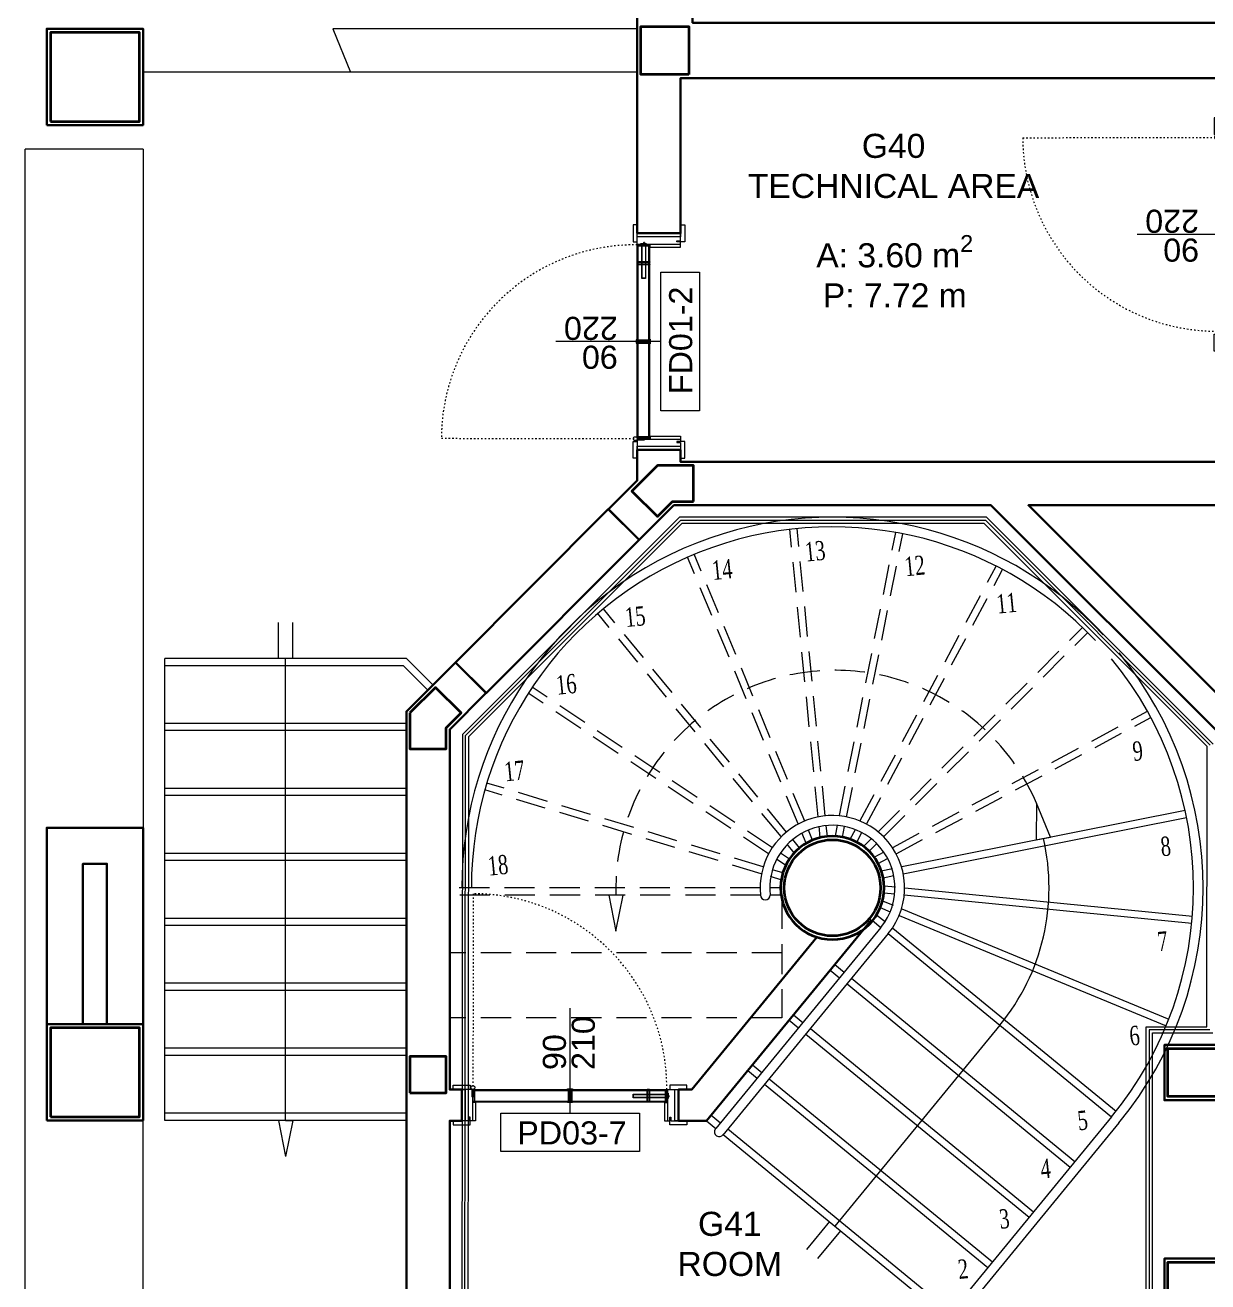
# Model space of a CAD drawing. Header units: centimetres. Extents: x 118932 to 154602, y -32682 to -23521.
# Drawn here: x 131664 to 132156, y -29558 to -29035 of the extents above; entities that cross this region are included whole.
import ezdxf

# ---------------------------------------------------------------- set-up
doc = ezdxf.new("R2010")
doc.units = ezdxf.units.CM
doc.header["$LTSCALE"] = 50
doc.header["$MEASUREMENT"] = 0
doc.linetypes.add('ACAD_ISO03W100', pattern=[30, 12, -18])
doc.linetypes.add('IMPORT-HIDDEN _11_', pattern=[3.75, 2.5, -1.25])
for name, color, linetype, lineweight, true_color in [('GEN_00_BL_Yazı', 7, 'Continuous', 0, 0x4f5250), ('GEN_00_BL_Ölçü Dış', 7, 'Continuous', 5, 0x766a5e), ('GEN_01_TA_Kolon', 7, 'Continuous', 35, 0xd05d28), ('GEN_01_TA_Merdiven', 7, 'Continuous', 13, 0x816183), ('GEN_02_TF_Kapı', 7, 'Continuous', 9, 0x4a3526), ('GEN_05_ML_Ahşap', 7, 'Continuous', 9, 0x745e3d), ('GEN_05_ML_Alçıpan_giydirme', 7, 'Continuous', 18, 0x7ebab5), ('GEN_06_GR_İnce', 7, 'Continuous', 13, 0xb0b0a9), ('KALACAK DUVARLAR', 7, 'Continuous', 30, 0x005387), ('ÖRÜLECEK DUVARLAR', 7, 'Continuous', 30, 0xfaca30)]:
    doc.layers.add(name, color=color, linetype=linetype, lineweight=lineweight, true_color=true_color)
doc.styles.add('ARIAL', font='arial.ttf')
doc.styles.add('arial_1_18', font='arial.ttf', dxfattribs={"height": 0.2})
doc.styles.add('Times', font='times.ttf', dxfattribs={"width": 0.7})

# ---------------------------------------------------------------- blocks, each defined once
blk = doc.blocks.new('A$C2D1B6976')
at = {"layer": 'GEN_01_TA_Merdiven', "linetype": 'IMPORT-HIDDEN _11_', "ltscale": 0.1}
for p, q in [((26460.89, 9105.36), (26449.13, 9224.79)), ((26463.87, 9105.65), (26452.11, 9225.08)), ((26469.73, 9105.81), (26493.14, 9223.51)), ((26472.67, 9105.22), (26496.08, 9222.92)), ((26452.56, 9102.37), (26406.64, 9213.24)), ((26455.33, 9103.51), (26409.41, 9214.39)), ((26478.25, 9103.56), (26534.88, 9209.51)), ((26480.97, 9102.27), (26537.53, 9208.09)), ((26445.46, 9097.08), (26369.33, 9189.85)), ((26447.78, 9098.99), (26371.65, 9191.75)), ((26485.81, 9099.03), (26570.77, 9183.99)), ((26488.03, 9097.01), (26572.89, 9181.87)), ((26440.2, 9089.97), (26340.42, 9156.64)), ((26441.87, 9092.46), (26342.09, 9159.14)), ((26491.86, 9092.58), (26597.7, 9149.16)), ((26493.27, 9089.94), (26599.11, 9146.51)), ((26438.11, 9084.5), (26323.27, 9119.34)), ((26437.23, 9081.63), (26322.44, 9116.54)), ((26474.21, 9095.99), (26476.34, 9099.99)), ((26476.95, 9094.76), (26479.07, 9098.73)), ((26436.81, 9075.8), (26307.81, 9075.8)), ((26436.96, 9072.8), (26307.81, 9072.8)), ((26445.81, 9071.19), (26445.81, 9021.79)), ((26445.81, 9048.79), (26307.81, 9048.79)), ((26445.81, 9021.79), (26307.81, 9021.79))]:
    blk.add_line(p, q, dxfattribs=at)
at = {"layer": 'GEN_01_TA_Merdiven'}
for p, q in [((26236.62, 9171.12), (26236.62, 9186.12)), ((26242.62, 9171.12), (26242.62, 9186.12)), ((26289.8, 9171.12), (26189.43, 9171.12)), ((26288.56, 9168.12), (26189.43, 9168.12)), ((26239.62, 8979.1), (26239.62, 9171.12)), ((26288.56, 9168.12), (26298.68, 9157.99)), ((26289.8, 9171.12), (26300.8, 9160.12)), ((26289.8, 9144.11), (26189.43, 9144.11)), ((26289.8, 9141.11), (26189.43, 9141.11)), ((26289.8, 9117.11), (26189.43, 9117.11)), ((26289.8, 9114.11), (26189.43, 9114.11)), ((26495.66, 9084.59), (26613.36, 9108)), ((26496.24, 9081.65), (26613.94, 9105.06)), ((26455.9, 9094.32), (26454.09, 9098.67)), ((26458.59, 9095.66), (26456.86, 9099.82)), ((26461.74, 9096.69), (26461.28, 9101.38)), ((26464.71, 9097.19), (26464.27, 9101.67)), ((26468.03, 9097.26), (26468.95, 9101.88)), ((26471.01, 9096.88), (26471.89, 9101.3)), ((26450.99, 9090.35), (26448, 9093.99)), ((26453.17, 9092.42), (26450.32, 9095.9)), ((26479.75, 9092.97), (26482.96, 9096.18)), ((26482.02, 9091), (26485.2, 9094.18)), ((26488.03, 9097.01), (26488.49, 9097.47)), ((26289.8, 9090.11), (26189.43, 9090.11)), ((26447.45, 9085.13), (26443.53, 9087.75)), ((26448.94, 9087.74), (26445.2, 9090.24)), ((26484.18, 9088.48), (26488.33, 9090.7)), ((26485.78, 9085.93), (26489.75, 9088.05)), ((26289.8, 9087.11), (26189.43, 9087.11)), ((26446.24, 9082.04), (26441.93, 9083.34)), ((26487.11, 9082.89), (26491.73, 9083.81)), ((26445.85, 9079.02), (26441.06, 9080.47)), ((26487.9, 9079.99), (26492.32, 9080.87)), ((26445.31, 9075.8), (26440.81, 9075.8)), ((26445.52, 9072.8), (26440.81, 9072.8)), ((26488.21, 9073.69), (26492.69, 9073.25)), ((26488.3, 9076.69), (26492.99, 9076.23)), ((26496.67, 9072.85), (26616.1, 9061.09)), ((26496.97, 9075.84), (26616.4, 9064.08)), ((26486.68, 9067.57), (26490.84, 9065.85)), ((26487.63, 9070.42), (26491.99, 9068.62)), ((26495.68, 9067.09), (26606.55, 9021.16)), ((26289.8, 9063.11), (26189.43, 9063.11)), ((26483.44, 9062.16), (26486.91, 9059.3)), ((26485.18, 9064.61), (26488.82, 9061.62)), ((26494.53, 9064.31), (26605.41, 9018.39)), ((26289.8, 9060.11), (26189.43, 9060.11)), ((26486.91, 9059.3), (26418.4, 8975.81)), ((26490.01, 9056.76), (26421.24, 8972.97)), ((26490.01, 9056.76), (26582.77, 8980.63)), ((26491.91, 9059.08), (26584.68, 8982.95)), ((26465.92, 9041.6), (26469.79, 9038.43)), ((26467.82, 9043.92), (26471.69, 9040.75)), ((26289.8, 9036.11), (26189.43, 9036.11)), ((26472.88, 9035.89), (26565.64, 8959.76)), ((26474.78, 9038.21), (26567.55, 8962.08)), ((26289.8, 9033.11), (26189.43, 9033.11)), ((26448.79, 9020.73), (26452.66, 9017.56)), ((26450.69, 9023.05), (26454.56, 9019.87)), ((26455.75, 9015.02), (26548.51, 8938.89)), ((26457.65, 9017.34), (26550.42, 8941.2)), ((26536.39, 9018.7), (26467.87, 8935.21)), ((26289.8, 9009.11), (26189.43, 9009.11)), ((26289.8, 9006.11), (26189.43, 9006.11)), ((26431.66, 8999.85), (26435.53, 8996.68)), ((26433.56, 9002.17), (26437.43, 8999)), ((26438.62, 8994.14), (26531.38, 8918.01)), ((26440.52, 8996.46), (26533.29, 8920.33)), ((26289.8, 8982.11), (26189.43, 8982.11)), ((26289.8, 8979.1), (26189.43, 8979.1)), ((26414.53, 8978.98), (26418.4, 8975.81)), ((26416.43, 8981.3), (26420.3, 8978.13)), ((26582.77, 8980.63), (26514.26, 8897.14)), ((26585.87, 8978.09), (26517.1, 8894.3)), ((26421.49, 8973.27), (26514.26, 8897.14)), ((26423.39, 8975.59), (26516.16, 8899.46)), ((26465.55, 8937.11), (26456.04, 8925.51)), ((26470.19, 8933.3), (26460.67, 8921.71))]:
    blk.add_line(p, q, dxfattribs=at)
for points in [[(26551.51, 9095.7), (26557.4, 9096.87), (26551.58, 9111.01)], [(26379.86, 9072.8), (26373.86, 9072.8), (26376.81, 9057.79)]]:
    blk.add_lwpolyline(points, close=True, dxfattribs=at)
for points in [[(26239.62, 8979.1), (26236.62, 8979.1), (26239.62, 8964.1)], [(26239.62, 8979.1), (26242.62, 8979.1), (26239.62, 8964.1)]]:
    blk.add_lwpolyline(points, dxfattribs=at)
for centre, radius, start, end in [((26466.82, 9075.8), 154.01, 43.0765, 180), ((26466.82, 9075.8), 150.01, 43.2136, 180), ((26466.82, 9075.8), 154.01, 320.625, 39.3493), ((26466.82, 9075.8), 150.01, 320.625, 39.3866), ((26466.78, 9075.87), 29.97, 45.0006, 185.8963), ((26466.82, 9075.8), 26, 45, 186.5921), ((26466.82, 9075.8), 26, 320.625, 46.2695), ((26466.82, 9075.8), 30, 320.625, 45.1538), ((26466.82, 9075.8), 90.01, 320.625, 13.1602), ((26438.97, 9072.81), 2.01, 180.5798, 359.9125), ((26419.83, 8974.38), 2, 146.25, 326.25)]:
    blk.add_arc(centre, radius, start, end, dxfattribs=at)
at = {"layer": 'GEN_01_TA_Merdiven', "linetype": 'IMPORT-HIDDEN _11_', "ltscale": 0.1}
blk.add_arc((26467.89, 9075.13), 91.06, 23.207, 181.4679, dxfattribs=at)
at = {"layer": 'GEN_06_GR_İnce'}
for p, q in [((26259.32, 9432.82), (26266.53, 9414.82)), ((26385.72, 9432.82), (26259.32, 9432.82)), ((26385.72, 9414.82), (26180.43, 9414.82)), ((26131.43, 8038.05), (26131.43, 9382.82)), ((26180.43, 9382.82), (26131.43, 9382.82)), ((26180.43, 9382.82), (26180.43, 9100.8)), ((26189.43, 8979.1), (26189.43, 9171.12)), ((26180.43, 8689.09), (26180.43, 8979.1))]:
    blk.add_line(p, q, dxfattribs=at)
at = {"layer": 'GEN_01_TA_Merdiven', "style": 'Times', "width": 0.7}
for s, p in [('13', (26455.81, 9211.36)), ('12', (26497.2, 9205.25)), ('14', (26417.16, 9203.7)), ('11', (26535.38, 9189.73)), ('15', (26381.06, 9184.17)), ('16', (26352.42, 9156.02)), ('9', (26591.94, 9128.5)), ('17', (26330.89, 9120.02)), ('8', (26603.55, 9088.88)), ('18', (26324.04, 9080.83)), ('7', (26602.28, 9049.43)), ('6', (26590.63, 9010.22)), ('5', (26569.07, 8974.99)), ('4', (26553.65, 8954.95)), ('3', (26536.52, 8934.08)), ('2', (26519.39, 8913.21))]:
    blk.add_text(s, height=8, rotation=5.625, dxfattribs=at).set_placement(p)
blk = doc.blocks.new('LEVEL 0_A BLOK_KOLON')
at = {"layer": 'GEN_01_TA_Kolon'}
for points in [[(56530.7, 8416.19), (56567.7, 8416.19), (56567.7, 8453.19), (56530.7, 8453.19), (56530.7, 8434.69)], [(56795.99, 8435.69), (56775.99, 8435.69), (56775.99, 8455.69), (56795.99, 8455.69)], [(56797.89, 8258.18), (56797.89, 8273.18), (56782.89, 8273.18), (56772.28, 8262.57), (56782.89, 8251.97), (56789.1, 8258.18)], [(56680.07, 8170.37), (56680.07, 8155.37), (56695.08, 8155.37), (56695.08, 8164.15), (56701.29, 8170.37), (56690.68, 8180.98)], [(56530.7, 8002.48), (56567.7, 8002.48), (56567.7, 8039.48), (56530.7, 8039.48), (56530.7, 8020.98)], [(56680.07, 8012.51), (56695.08, 8012.51), (56695.08, 8027.51), (56680.07, 8027.51)], [(57035.01, 8010.89), (56995, 8010.89), (56995, 8030.89), (57035.01, 8030.89)], [(57035.01, 7922.16), (56995, 7922.16), (56995, 7942.16), (57035.01, 7942.16)]]:
    blk.add_lwpolyline(points, close=True, dxfattribs=at)
blk.add_lwpolyline([(56877.09, 8097.67, 1), (56834.08, 8097.67, 1)], format="xyb", close=True, dxfattribs=at)
blk.add_circle((56855.58, 8097.67), 20, dxfattribs=at)
blk = doc.blocks.new('KALACAK DUVARLAR LEVEL 0 A BLOK')
at = {"layer": 'KALACAK DUVARLAR'}
for points in [[(57406.7, 8459.69), (57406.7, 8457.19), (57148.48, 8457.19), (57148.48, 8631.7), (57153.48, 8631.7), (57153.48, 8644.7), (57148.48, 8644.7), (57148.48, 8719.63), (57130.48, 8719.63), (57130.48, 8457.19), (56797.49, 8457.19), (56797.49, 8605.09), (56805.34, 8612.94), (56789.07, 8629.2), (56774.49, 8614.62), (56774.49, 8369.69), (56792.49, 8369.69), (56792.49, 8434.19), (57016.01, 8434.19), (57016.01, 8414.19), (57039.01, 8414.19), (57039.01, 8434.19)], [(57343.49, 7405.12), (57343.49, 7907.15), (57325.49, 7907.15), (57325.49, 7867.15), (57230.48, 7867.15), (57230.48, 7912.15), (57036.6, 7912.15), (57036.6, 8324.19), (57018.59, 8324.19), (57018.59, 8274.68), (56792.49, 8274.68), (56792.49, 8279.68), (56774.49, 8279.68), (56774.49, 8274.68)], [(57023.6, 7764.78), (57023.6, 7769.78), (57013.59, 7769.78), (57013.59, 7787.78), (57018.59, 7787.78), (57018.59, 7920.66), (56993.59, 7920.66), (56993.59, 7943.66), (57018.59, 7943.66), (57018.59, 8009.39), (56993.5, 8009.39), (56993.5, 8032.39), (57018.59, 8032.39), (57018.59, 8159.53), (56921.45, 8256.68), (56789.72, 8256.68), (56775.33, 8242.29), (56762.58, 8255), (56774.49, 8266.91), (56774.49, 8279.68)], [(56678.57, 7932.29), (56678.57, 7902.79), (56678.57, 8170.99), (56698.94, 8191.36), (56711.69, 8178.65), (56696.58, 8163.53), (56696.58, 8013.86), (56701.58, 8013.86), (56701.58, 8000.86)], [(56569.2, 8040.98), (56569.2, 8122.67), (56529.2, 8122.67), (56529.2, 8040.98)], [(56554.2, 8040.98), (56554.2, 8107.67), (56544.2, 8107.67), (56544.2, 8040.98)], [(56871.82, 8084.35), (56803.3, 8000.86), (56791.58, 8000.86), (56791.58, 8013.86), (56797.15, 8013.86), (56849.11, 8077.17)], [(56678.57, 7902.79), (56696.58, 7902.79), (56696.58, 8000.86), (56701.72, 8000.86)]]:
    blk.add_lwpolyline(points, dxfattribs=at)
for points in [[(56529.2, 8414.69), (56569.2, 8414.69), (56569.2, 8454.69), (56529.2, 8454.69), (56529.2, 8414.69)], [(57018.59, 8256.68), (57018.59, 8175.09), (56937.01, 8256.68)], [(56529.2, 8000.98), (56569.2, 8000.98), (56569.2, 8040.98), (56529.2, 8040.98), (56529.2, 8000.98)]]:
    blk.add_lwpolyline(points, close=True, dxfattribs=at)
blk = doc.blocks.new('level 0 main tower duvarlar')
at = {"layer": 'GEN_05_ML_Alçıpan_giydirme'}
for points in [[(-5709.88, -1437.29), (-5734.97, -1437.29), (-5734.97, -1315.55), (-5709.87, -1315.55)], [(-5709.63, -1195.51), (-5803.83, -1101.3), (-5931.41, -1101.3), (-6021.63, -1191.51), (-6021.91, -1450.16)], [(-5707.38, -1585.67), (-5719.88, -1585.67), (-5719.88, -1557.67), (-5712.38, -1557.67), (-5712.38, -1439.79), (-5737.47, -1439.79), (-5737.47, -1313.05), (-5712.37, -1313.05), (-5712.13, -1196.54), (-5804.87, -1103.8), (-5930.38, -1103.8), (-6019.13, -1192.55), (-6019.41, -1450.16), (-6026.9, -1450.16)], [(-6020.66, -1450.16), (-6020.38, -1192.03), (-5930.89, -1102.55), (-5804.35, -1102.55), (-5710.88, -1196.02)], [(-5711.12, -1314.3), (-5736.22, -1314.3), (-5736.22, -1438.54), (-5711.13, -1438.54)]]:
    blk.add_lwpolyline(points, dxfattribs=at)
blk = doc.blocks.new('ÖRÜLECEK DUVAR LEVEL 0 A BLOK')
at = {"layer": 'ÖRÜLECEK DUVARLAR'}
blk.add_lwpolyline([(-4326.44, 619.43), (-4262.91, 683.17), (-4250.05, 670.36), (-4313.71, 606.7)], close=True, dxfattribs=at)
blk = doc.blocks.new('PD03-7')
at = {"layer": 'GEN_02_TF_Kapı'}
for p, q in [((4.5, 0), (0, 0)), ((4.2, 0.14), (4.2, -3)), ((4.5, 0.01), (4.5, -3)), ((4.5, 0), (4.5, -13)), ((4.8, 0.01), (4.8, -3)), ((4.8, 0), (85.2, 0)), ((4.8, -5.2), (4.8, 0)), ((5.1, 0.14), (5.1, -3)), ((44.31, 0), (44.31, -5.2, 0)), ((45.7, 0), (45.7, -5.2, 0)), ((77.07, 0), (77.07, -5.2, 0)), ((78.07, 0), (78.07, -5.2, 0)), ((85.2, -5.2), (85.2, 0)), ((85.5, 0), (85.5, -13)), ((85.5, 0), (90, 0)), ((4.5, -3), (4.2, -3)), ((4.82, -2.6), (4.5, -2.26)), ((4.82, -2.6), (4.5, -2.26)), ((4.82, -2.6), (4.5, -3.01)), ((4.8, -0.4), (85.2, -0.4)), ((4.8, -2.54), (4.8, -2.12)), ((4.8, -2.55), (4.82, -2.55)), ((4.8, -2.65), (4.8, -2.55)), ((4.8, -2.65), (4.82, -2.65)), ((4.8, -3.08), (4.8, -2.66)), ((5.1, -3), (4.8, -3)), ((4.8, -4.8), (85.2, -4.8)), ((4.8, -5.2), (85.2, -5.2)), ((4.82, -2.1), (5.18, -2.1)), ((4.82, -2.45), (4.82, -2.55)), ((4.82, -2.45), (4.93, -2.45)), ((4.82, -2.65), (4.82, -2.55)), ((4.82, -2.65), (4.82, -2.75)), ((4.82, -2.75), (4.93, -2.75)), ((5.18, -3.1), (4.82, -3.1)), ((4.93, -2.12), (4.93, -3.08)), ((4.93, -2.45), (4.93, -2.75)), ((5.2, -2.12), (5.2, -3.08)), ((5.4, -4.8), (5.4, -0.4)), ((44.41, -5.2), (45.6, -5.2)), ((84.6, -4.8), (84.6, -0.4)), ((84.8, -2.12), (84.8, -3.08)), ((85.18, -2.1), (84.82, -2.1)), ((84.82, -2.12), (84.82, -3.08)), ((85.18, -2.12), (84.82, -2.12)), ((84.82, -3.08), (85.18, -3.08)), ((84.82, -3.1), (85.18, -3.1)), ((85.07, -2.12), (85.07, -3.08)), ((85.18, -2.45), (85.07, -2.45)), ((85.07, -2.45), (85.07, -2.75)), ((85.18, -2.75), (85.07, -2.75)), ((85.18, -2.54), (85.18, -2.12)), ((85.18, -2.6), (85.5, -2.26)), ((85.18, -2.6), (85.5, -2.26)), ((85.18, -2.45), (85.18, -2.55)), ((85.18, -2.54), (85.2, -2.54)), ((85.2, -2.55), (85.18, -2.55)), ((85.18, -2.65), (85.18, -2.55)), ((85.18, -2.6), (85.5, -3.01)), ((85.18, -2.65), (85.18, -2.75)), ((85.2, -2.65), (85.18, -2.65)), ((85.18, -3.08), (85.18, -2.66)), ((85.18, -2.66), (85.2, -2.66)), ((85.2, -2.06), (85.2, -3.11)), ((86.2, -2.73), (85.2, -2.06)), ((85.2, -2.54), (85.2, -2.12)), ((85.2, -2.65), (85.2, -2.55)), ((85.2, -3.08), (85.2, -2.66)), ((86.2, -2.99), (85.2, -3.11)), ((85.2, -3.11), (85.2, -2.99)), ((85.7, -1.47), (85.8, -1.47)), ((85.8, -3.69), (85.7, -3.69)), ((85.8, -1.47), (85.8, -2.46)), ((85.8, -3.04), (85.8, -3.69)), ((86.2, -2.99), (86.2, -2.73)), ((5.7, -5.4), (4.5, -5.4)), ((5.7, -5.4), (5.7, -13)), ((84.3, -5.4), (84.3, -13)), ((84.3, -5.4), (85.5, -5.4)), ((3.1, -13), (0, -13)), ((3.5, -11.5), (3.1, -11.5)), ((3.1, -11.5), (3.1, -13)), ((3.5, -13), (3.5, -11.5)), ((5.7, -13), (3.5, -13)), ((84.3, -13), (86.5, -13)), ((86.5, -13), (86.5, -11.5)), ((86.5, -11.5), (86.9, -11.5)), ((86.9, -11.5), (86.9, -13))]:
    blk.add_line(p, q, dxfattribs=at)
at = {"layer": 'GEN_02_TF_Kapı', "linetype": 'ACAD_ISO03W100', "ltscale": 0.001}
blk.add_lwpolyline([(85.2, 0, 0.416564), (4.8, 81.35), (4.65, 0.8)], format="xyb", dxfattribs=at)
at = {"layer": 'GEN_02_TF_Kapı'}
for points in [[(3.5, 0), (-3.5, 0), (-3.5, 1.75), (3.5, 1.75)], [(0, 0), (1.5, 0), (1.5, -13), (0, -13)], [(46, 0), (44, 0), (44, 0.2), (44.4, 0.3), (45.6, 0.3), (46, 0.2)], [(44.41, 0), (44.31, 0), (44.31, -5.2), (44.41, -5.2)], [(45.6, -5.2), (44.4, -5.2), (44.4, 0), (45.6, 0)], [(45.6, 0), (45.7, 0), (45.7, -5.2), (45.6, -5.2)], [(77.17, 0), (77.07, 0), (77.07, -5.2), (77.17, -5.2)], [(77.07, 0), (77.17, 0), (77.17, -5.2), (77.07, -5.2)], [(77.17, -5.2), (77.97, -5.2), (77.97, 0), (77.17, 0)], [(77.97, 0), (78.07, 0), (78.07, -5.2), (77.97, -5.2)], [(78.07, 0), (77.97, 0), (77.97, -5.2), (78.07, -5.2)], [(86.5, 0), (93.5, 0), (93.5, 1.75), (86.5, 1.75)], [(88.5, 0), (90, 0), (90, -13), (88.5, -13)], [(46.01, -5.4), (44.01, -5.4), (44.01, -5.2), (46.01, -5.2)], [(71.25, -1.95), (85.1, -1.95), (85.1, -3.47), (71.25, -3.47)], [(71.35, -2.05), (85, -2.05), (85, -3.37), (71.35, -3.37)], [(85.2, -3.47), (85, -3.47), (85, -1.55), (85.2, -1.55)], [(85.7, -3.69), (85.5, -3.69), (85.5, -1.47), (85.7, -1.47)]]:
    blk.add_lwpolyline(points, close=True, dxfattribs=at)
for points in [[(4.8, -2.54), (4.82, -2.54), (4.82, -2.12), (5.18, -2.12), (5.18, -3.08), (4.82, -3.08), (4.82, -2.66), (4.8, -2.66)], [(3.1, -13), (-3.5, -13), (-3.5, -14.75), (3.5, -14.75), (3.5, -13)], [(86.9, -13), (93.5, -13), (93.5, -14.75), (86.5, -14.75), (86.5, -13)]]:
    blk.add_lwpolyline(points, dxfattribs=at)
blk.add_circle((4.65, 0.8), 0.8, dxfattribs=at)
for centre, start, end in [((4.82, -2.12), 91.5433, 178.4567), ((4.82, -3.08), 181.5433, 268.4567), ((5.18, -2.12), 1.5433, 88.4567), ((5.18, -3.08), 271.5433, 358.4567), ((84.82, -2.12), 91.5433, 178.4567), ((84.82, -3.08), 181.5433, 268.4567), ((85.18, -2.12), 1.5433, 88.4567), ((85.18, -3.08), 271.5433, 358.4567)]:
    blk.add_arc(centre, 0.0206, start, end, dxfattribs=at)
at = {"layer": 'GEN_05_ML_Ahşap'}
blk.add_lwpolyline([(45, -9.81), (45, 33.75)], dxfattribs=at)
blk.add_lwpolyline([(73.8, -25.81), (16.2, -25.81), (16.2, -9.81), (73.8, -9.81)], close=True, dxfattribs=at)
at = {"layer": 'GEN_00_BL_Yazı', "char_height": 9.6, "attachment_point": 7, "rotation": 90, "style": 'arial_1_18'}
for s, insert in [('\\A1;210', (55.44, 8.09)), ('\\A1;90', (43.44, 8.07))]:
    blk.add_mtext_dynamic_manual_height_columns(s, width=2834.1518, gutter_width=1500, heights=[310.23], dxfattribs=dict(at, insert=insert))
at = {"layer": 'GEN_00_BL_Yazı', "insert": (68.55, -22.98), "char_height": 9.6, "attachment_point": 9, "style": 'arial_1_18'}
blk.add_mtext_dynamic_manual_height_columns('\\A1;PD03-7', width=2834.1518, gutter_width=1500, heights=[310.23], dxfattribs=at)
blk = doc.blocks.new('level 0 a blok kapılar')
at = {"color": 5}
blk.add_blockref('PD03-7', (-3984.97, -1446.81), dxfattribs=at)
blk = doc.blocks.new('FD01-6M')
at = {"layer": 'GEN_02_TF_Kapı'}
for p, q in [((-85.5, 0), (-90, 0)), ((-85.5, 0), (-85.5, -30)), ((-4.8, 0), (-85.2, 0)), ((-85.2, -5.2), (-85.2, 0)), ((-78.07, 0), (-78.07, -5.2, 0)), ((-77.07, 0), (-77.07, -5.2, 0)), ((-45.7, 0), (-45.7, -5.2, 0)), ((-44.31, 0), (-44.31, -5.2, 0)), ((-5.1, 0.14), (-5.1, -3)), ((-4.8, 0.01), (-4.8, -3)), ((-4.8, -5.2), (-4.8, 0)), ((-4.5, 0.01), (-4.5, -3)), ((-4.5, 0), (-4.5, -30)), ((-4.5, 0), (0, 0)), ((-4.2, 0.14), (-4.2, -3)), ((-86.2, -2.73), (-85.2, -2.06)), ((-86.2, -2.99), (-86.2, -2.73)), ((-86.2, -2.99), (-85.2, -3.11)), ((-85.8, -1.47), (-85.8, -2.46)), ((-85.7, -1.47), (-85.8, -1.47)), ((-85.8, -3.04), (-85.8, -3.69)), ((-85.8, -3.69), (-85.7, -3.69)), ((-85.18, -2.6), (-85.5, -2.26)), ((-85.18, -2.6), (-85.5, -2.26)), ((-85.18, -2.6), (-85.5, -3.01)), ((-4.8, -0.4), (-85.2, -0.4)), ((-85.2, -2.06), (-85.2, -3.11)), ((-85.2, -2.54), (-85.2, -2.12)), ((-85.18, -2.54), (-85.2, -2.54)), ((-85.2, -2.55), (-85.18, -2.55)), ((-85.2, -2.65), (-85.2, -2.55)), ((-85.2, -2.65), (-85.18, -2.65)), ((-85.2, -3.08), (-85.2, -2.66)), ((-85.18, -2.66), (-85.2, -2.66)), ((-85.2, -3.11), (-85.2, -2.99)), ((-4.8, -4.8), (-85.2, -4.8)), ((-4.8, -5.2), (-85.2, -5.2)), ((-85.18, -2.1), (-84.82, -2.1)), ((-85.18, -2.54), (-85.18, -2.12)), ((-85.18, -2.12), (-84.82, -2.12)), ((-85.18, -2.45), (-85.18, -2.55)), ((-85.18, -2.45), (-85.07, -2.45)), ((-85.18, -2.65), (-85.18, -2.55)), ((-85.18, -2.65), (-85.18, -2.75)), ((-85.18, -3.08), (-85.18, -2.66)), ((-85.18, -2.75), (-85.07, -2.75)), ((-84.82, -3.08), (-85.18, -3.08)), ((-84.82, -3.1), (-85.18, -3.1)), ((-85.07, -2.12), (-85.07, -3.08)), ((-85.07, -2.45), (-85.07, -2.75)), ((-84.82, -2.12), (-84.82, -3.08)), ((-84.8, -2.12), (-84.8, -3.08)), ((-84.6, -4.8), (-84.6, -0.4)), ((-44.41, -5.2), (-45.6, -5.2)), ((-5.4, -4.8), (-5.4, -0.4)), ((-5.2, -2.12), (-5.2, -3.08)), ((-4.82, -2.1), (-5.18, -2.1)), ((-5.18, -3.1), (-4.82, -3.1)), ((-5.1, -3), (-4.8, -3)), ((-4.93, -2.12), (-4.93, -3.08)), ((-4.82, -2.45), (-4.93, -2.45)), ((-4.93, -2.45), (-4.93, -2.75)), ((-4.82, -2.75), (-4.93, -2.75)), ((-4.82, -2.6), (-4.5, -2.26)), ((-4.82, -2.6), (-4.5, -2.26)), ((-4.82, -2.45), (-4.82, -2.55)), ((-4.8, -2.55), (-4.82, -2.55)), ((-4.82, -2.65), (-4.82, -2.55)), ((-4.82, -2.6), (-4.5, -3.01)), ((-4.82, -2.65), (-4.82, -2.75)), ((-4.8, -2.65), (-4.82, -2.65)), ((-4.8, -2.54), (-4.8, -2.12)), ((-4.8, -2.65), (-4.8, -2.55)), ((-4.8, -3.08), (-4.8, -2.66)), ((-4.5, -3), (-4.2, -3)), ((-84.3, -5.4), (-85.5, -5.4)), ((-84.3, -5.4), (-84.3, -30)), ((-5.7, -5.4), (-5.7, -30)), ((-5.7, -5.4), (-4.5, -5.4)), ((-86.5, -28.5), (-86.9, -28.5)), ((-86.9, -28.5), (-86.9, -30)), ((-86.5, -30), (-86.5, -28.5)), ((-84.3, -30), (-86.5, -30)), ((-5.7, -30), (-3.5, -30)), ((-3.5, -30), (-3.5, -28.5)), ((-3.5, -28.5), (-3.1, -28.5)), ((-3.1, -28.5), (-3.1, -30)), ((-3.1, -30), (0, -30))]:
    blk.add_line(p, q, dxfattribs=at)
at = {"layer": 'GEN_02_TF_Kapı', "linetype": 'ACAD_ISO03W100', "ltscale": 0.001}
blk.add_lwpolyline([(-85.2, 0, -0.416564), (-4.8, 81.35), (-4.65, 0.8)], format="xyb", dxfattribs=at)
at = {"layer": 'GEN_02_TF_Kapı'}
for points in [[(-86.5, 0), (-93.5, 0), (-93.5, 1.75), (-86.5, 1.75)], [(-88.5, 0), (-90, 0), (-90, -30), (-88.5, -30)], [(-77.97, 0), (-78.07, 0), (-78.07, -5.2), (-77.97, -5.2)], [(-78.07, 0), (-77.97, 0), (-77.97, -5.2), (-78.07, -5.2)], [(-77.17, -5.2), (-77.97, -5.2), (-77.97, 0), (-77.17, 0)], [(-77.17, 0), (-77.07, 0), (-77.07, -5.2), (-77.17, -5.2)], [(-77.07, 0), (-77.17, 0), (-77.17, -5.2), (-77.07, -5.2)], [(-46, 0), (-44, 0), (-44, 0.2), (-44.4, 0.3), (-45.6, 0.3), (-46, 0.2)], [(-45.6, 0), (-45.7, 0), (-45.7, -5.2), (-45.6, -5.2)], [(-45.6, -5.2), (-44.4, -5.2), (-44.4, 0), (-45.6, 0)], [(-44.41, 0), (-44.31, 0), (-44.31, -5.2), (-44.41, -5.2)], [(-3.5, 0), (3.5, 0), (3.5, 1.75), (-3.5, 1.75)], [(0, 0), (-1.5, 0), (-1.5, -30), (0, -30)], [(-85.7, -3.69), (-85.5, -3.69), (-85.5, -1.47), (-85.7, -1.47)], [(-85.2, -3.47), (-85, -3.47), (-85, -1.55), (-85.2, -1.55)], [(-71.25, -1.95), (-85.1, -1.95), (-85.1, -3.47), (-71.25, -3.47)], [(-71.35, -2.05), (-85, -2.05), (-85, -3.37), (-71.35, -3.37)], [(-46.01, -5.4), (-44.01, -5.4), (-44.01, -5.2), (-46.01, -5.2)]]:
    blk.add_lwpolyline(points, close=True, dxfattribs=at)
for points in [[(-4.8, -2.54), (-4.82, -2.54), (-4.82, -2.12), (-5.18, -2.12), (-5.18, -3.08), (-4.82, -3.08), (-4.82, -2.66), (-4.8, -2.66)], [(-86.9, -30), (-93.5, -30), (-93.5, -31.75), (-86.5, -31.75), (-86.5, -30)], [(-3.1, -30), (3.5, -30), (3.5, -31.75), (-3.5, -31.75), (-3.5, -30)]]:
    blk.add_lwpolyline(points, dxfattribs=at)
blk.add_circle((-4.65, 0.8), 0.8, dxfattribs=at)
for centre, start, end in [((-85.18, -2.12), 91.5433, 178.4567), ((-85.18, -3.08), 181.5433, 268.4567), ((-84.82, -2.12), 1.5433, 88.4567), ((-84.82, -3.08), 271.5433, 358.4567), ((-5.18, -2.12), 91.5433, 178.4567), ((-5.18, -3.08), 181.5433, 268.4567), ((-4.82, -2.12), 1.5433, 88.4567), ((-4.82, -3.08), 271.5433, 358.4567)]:
    blk.add_arc(centre, 0.0206, start, end, dxfattribs=at)
at = {"layer": 'GEN_05_ML_Ahşap'}
blk.add_lwpolyline([(-45, -9.81), (-45, 33.75)], dxfattribs=at)
blk.add_lwpolyline([(-16.21, -25.81), (-73.79, -25.81), (-73.79, -9.81), (-16.21, -9.81)], close=True, dxfattribs=at)
at = {"layer": 'GEN_00_BL_Yazı', "char_height": 9.6, "attachment_point": 7, "rotation": 90, "style": 'arial_1_18'}
for s, insert in [('\\A1;220', (-34.56, 8.09)), ('\\A1;90', (-46.56, 8.07))]:
    blk.add_mtext_dynamic_manual_height_columns(s, width=2834.1518, gutter_width=1500, heights=[310.23], dxfattribs=dict(at, insert=insert))
at = {"layer": 'GEN_00_BL_Yazı', "insert": (-18.43, -22.98), "char_height": 9.6, "attachment_point": 9, "style": 'arial_1_18'}
blk.add_mtext_dynamic_manual_height_columns('\\A1;FD01-6M', width=2834.1518, gutter_width=1500, heights=[310.23], dxfattribs=at)
blk = doc.blocks.new('FD01-2')
at = {"layer": 'GEN_02_TF_Kapı'}
for p, q in [((4.5, 0), (0, 0)), ((4.2, 0.14), (4.2, -3)), ((4.5, 0.01), (4.5, -3)), ((4.5, 0), (4.5, -18)), ((4.8, 0.01), (4.8, -3)), ((4.8, 0), (85.2, 0)), ((4.8, -5.2), (4.8, 0)), ((5.1, 0.14), (5.1, -3)), ((44.31, 0), (44.31, -5.2, 0)), ((45.7, 0), (45.7, -5.2, 0)), ((77.07, 0), (77.07, -5.2, 0)), ((78.07, 0), (78.07, -5.2, 0)), ((85.2, -5.2), (85.2, 0)), ((85.5, 0), (85.5, -18)), ((85.5, 0), (90, 0)), ((4.5, -3), (4.2, -3)), ((4.82, -2.6), (4.5, -2.26)), ((4.82, -2.6), (4.5, -2.26)), ((4.82, -2.6), (4.5, -3.01)), ((4.8, -0.4), (85.2, -0.4)), ((4.8, -2.54), (4.8, -2.12)), ((4.8, -2.55), (4.82, -2.55)), ((4.8, -2.65), (4.8, -2.55)), ((4.8, -2.65), (4.82, -2.65)), ((4.8, -3.08), (4.8, -2.66)), ((5.1, -3), (4.8, -3)), ((4.8, -4.8), (85.2, -4.8)), ((4.8, -5.2), (85.2, -5.2)), ((4.82, -2.1), (5.18, -2.1)), ((4.82, -2.45), (4.82, -2.55)), ((4.82, -2.45), (4.93, -2.45)), ((4.82, -2.65), (4.82, -2.55)), ((4.82, -2.65), (4.82, -2.75)), ((4.82, -2.75), (4.93, -2.75)), ((5.18, -3.1), (4.82, -3.1)), ((4.93, -2.12), (4.93, -3.08)), ((4.93, -2.45), (4.93, -2.75)), ((5.2, -2.12), (5.2, -3.08)), ((5.4, -4.8), (5.4, -0.4)), ((44.41, -5.2), (45.6, -5.2)), ((84.6, -4.8), (84.6, -0.4)), ((84.8, -2.12), (84.8, -3.08)), ((85.18, -2.1), (84.82, -2.1)), ((84.82, -2.12), (84.82, -3.08)), ((85.18, -2.12), (84.82, -2.12)), ((84.82, -3.08), (85.18, -3.08)), ((84.82, -3.1), (85.18, -3.1)), ((85.07, -2.12), (85.07, -3.08)), ((85.18, -2.45), (85.07, -2.45)), ((85.07, -2.45), (85.07, -2.75)), ((85.18, -2.75), (85.07, -2.75)), ((85.18, -2.54), (85.18, -2.12)), ((85.18, -2.6), (85.5, -2.26)), ((85.18, -2.6), (85.5, -2.26)), ((85.18, -2.45), (85.18, -2.55)), ((85.18, -2.54), (85.2, -2.54)), ((85.2, -2.55), (85.18, -2.55)), ((85.18, -2.65), (85.18, -2.55)), ((85.18, -2.6), (85.5, -3.01)), ((85.18, -2.65), (85.18, -2.75)), ((85.2, -2.65), (85.18, -2.65)), ((85.18, -3.08), (85.18, -2.66)), ((85.18, -2.66), (85.2, -2.66)), ((85.2, -2.06), (85.2, -3.11)), ((86.2, -2.73), (85.2, -2.06)), ((85.2, -2.54), (85.2, -2.12)), ((85.2, -2.65), (85.2, -2.55)), ((85.2, -3.08), (85.2, -2.66)), ((86.2, -2.99), (85.2, -3.11)), ((85.2, -3.11), (85.2, -2.99)), ((85.7, -1.47), (85.8, -1.47)), ((85.8, -3.69), (85.7, -3.69)), ((85.8, -1.47), (85.8, -2.46)), ((85.8, -3.04), (85.8, -3.69)), ((86.2, -2.99), (86.2, -2.73)), ((5.7, -5.4), (4.5, -5.4)), ((5.7, -5.4), (5.7, -18)), ((84.3, -5.4), (84.3, -18)), ((84.3, -5.4), (85.5, -5.4)), ((3.1, -18), (0, -18)), ((3.5, -16.5), (3.1, -16.5)), ((3.1, -16.5), (3.1, -18)), ((3.5, -18), (3.5, -16.5)), ((5.7, -18), (3.5, -18)), ((84.3, -18), (86.5, -18)), ((86.5, -18), (86.5, -16.5)), ((86.5, -16.5), (86.9, -16.5)), ((86.9, -16.5), (86.9, -18))]:
    blk.add_line(p, q, dxfattribs=at)
at = {"layer": 'GEN_02_TF_Kapı', "linetype": 'ACAD_ISO03W100', "ltscale": 0.001}
blk.add_lwpolyline([(85.2, 0, 0.416564), (4.8, 81.35), (4.65, 0.8)], format="xyb", dxfattribs=at)
at = {"layer": 'GEN_02_TF_Kapı'}
for points in [[(3.5, 0), (-3.5, 0), (-3.5, 1.75), (3.5, 1.75)], [(0, 0), (1.5, 0), (1.5, -18), (0, -18)], [(46, 0), (44, 0), (44, 0.2), (44.4, 0.3), (45.6, 0.3), (46, 0.2)], [(44.41, 0), (44.31, 0), (44.31, -5.2), (44.41, -5.2)], [(45.6, -5.2), (44.4, -5.2), (44.4, 0), (45.6, 0)], [(45.6, 0), (45.7, 0), (45.7, -5.2), (45.6, -5.2)], [(77.17, 0), (77.07, 0), (77.07, -5.2), (77.17, -5.2)], [(77.07, 0), (77.17, 0), (77.17, -5.2), (77.07, -5.2)], [(77.17, -5.2), (77.97, -5.2), (77.97, 0), (77.17, 0)], [(77.97, 0), (78.07, 0), (78.07, -5.2), (77.97, -5.2)], [(78.07, 0), (77.97, 0), (77.97, -5.2), (78.07, -5.2)], [(86.5, 0), (93.5, 0), (93.5, 1.75), (86.5, 1.75)], [(88.5, 0), (90, 0), (90, -18), (88.5, -18)], [(46.01, -5.4), (44.01, -5.4), (44.01, -5.2), (46.01, -5.2)], [(71.25, -1.95), (85.1, -1.95), (85.1, -3.47), (71.25, -3.47)], [(71.35, -2.05), (85, -2.05), (85, -3.37), (71.35, -3.37)], [(85.2, -3.47), (85, -3.47), (85, -1.55), (85.2, -1.55)], [(85.7, -3.69), (85.5, -3.69), (85.5, -1.47), (85.7, -1.47)]]:
    blk.add_lwpolyline(points, close=True, dxfattribs=at)
for points in [[(4.8, -2.54), (4.82, -2.54), (4.82, -2.12), (5.18, -2.12), (5.18, -3.08), (4.82, -3.08), (4.82, -2.66), (4.8, -2.66)], [(3.1, -18), (-3.5, -18), (-3.5, -19.75), (3.5, -19.75), (3.5, -18)], [(86.9, -18), (93.5, -18), (93.5, -19.75), (86.5, -19.75), (86.5, -18)]]:
    blk.add_lwpolyline(points, dxfattribs=at)
blk.add_circle((4.65, 0.8), 0.8, dxfattribs=at)
for centre, start, end in [((4.82, -2.12), 91.5433, 178.4567), ((4.82, -3.08), 181.5433, 268.4567), ((5.18, -2.12), 1.5433, 88.4567), ((5.18, -3.08), 271.5433, 358.4567), ((84.82, -2.12), 91.5433, 178.4567), ((84.82, -3.08), 181.5433, 268.4567), ((85.18, -2.12), 1.5433, 88.4567), ((85.18, -3.08), 271.5433, 358.4567)]:
    blk.add_arc(centre, 0.0206, start, end, dxfattribs=at)
at = {"layer": 'GEN_05_ML_Ahşap'}
blk.add_lwpolyline([(45, -9.81), (45, 33.75)], dxfattribs=at)
blk.add_lwpolyline([(73.79, -25.81), (16.21, -25.81), (16.21, -9.81), (73.79, -9.81)], close=True, dxfattribs=at)
at = {"layer": 'GEN_00_BL_Yazı', "char_height": 9.6, "attachment_point": 7, "rotation": 90, "style": 'arial_1_18'}
for s, insert in [('\\A1;220', (55.44, 8.09)), ('\\A1;90', (43.44, 8.07))]:
    blk.add_mtext_dynamic_manual_height_columns(s, width=2834.1518, gutter_width=1500, heights=[310.23], dxfattribs=dict(at, insert=insert))
at = {"layer": 'GEN_00_BL_Yazı', "insert": (67.86, -22.98), "char_height": 9.6, "attachment_point": 9, "style": 'arial_1_18'}
blk.add_mtext_dynamic_manual_height_columns('\\A1;FD01-2', width=2834.1518, gutter_width=1500, heights=[310.23], dxfattribs=at)
blk = doc.blocks.new('level 0 kapı')
at = {"color": 5}
blk.add_blockref('level 0 a blok kapılar', (1886.4, 1634.68), dxfattribs=at)
at = {"layer": 'GEN_02_TF_Kapı', "color": 5, "rotation": 90}
for name, p in [('FD01-6M', (-1784.14, 588.2)), ('FD01-2', (-2025.65, 453.69))]:
    blk.add_blockref(name, p, dxfattribs=at)
blk = doc.blocks.new('TEFRISLI MAHAL LEVEL 0 A BLOK')
at = {"layer": 'GEN_00_BL_Yazı', "char_height": 10, "attachment_point": 2, "style": 'ARIAL'}
for s, insert in [('G40\\PTECHNICAL AREA', (-4104.85, -192.36)), ('\\A1;\\pxqc; \\PA: 3.60 m{\\H0.7x;\\S2^ ;}\\PP: 7.72 m', (-4104.35, -217.77)), ('\\A1;\\pxqc;G41\\PROOM \\PA: 12.80 m{\\H0.7x;\\S2^ ;}\\PP: 14.66 m', (-4172.9, -640.36))]:
    blk.add_mtext(s, dxfattribs=dict(at, insert=insert))

msp = doc.modelspace()

# ---------------------------------------------------------------- block references
for name, p in [('KALACAK DUVARLAR LEVEL 0 A BLOK', (75144.13, -37491.52)), ('A$C2D1B6976', (105532.9, -38469.64)), ('level 0 main tower duvarlar', (137867.6, -28138.57)), ('LEVEL 0_A BLOK_KOLON', (75144.13, -37491.52)), ('ÖRÜLECEK DUVAR LEVEL 0 A BLOK', (136169.51, -29919.59))]:
    msp.add_blockref(name, p)
at = {"layer": 'GEN_00_BL_Ölçü Dış'}
msp.add_blockref('TEFRISLI MAHAL LEVEL 0 A BLOK', (136129.97, -28888.13), dxfattribs=at)
at = {"layer": 'GEN_06_GR_İnce'}
msp.add_blockref('level 0 kapı', (133944.27, -29665.52), dxfattribs=at)

doc.saveas('drawing.dxf')
